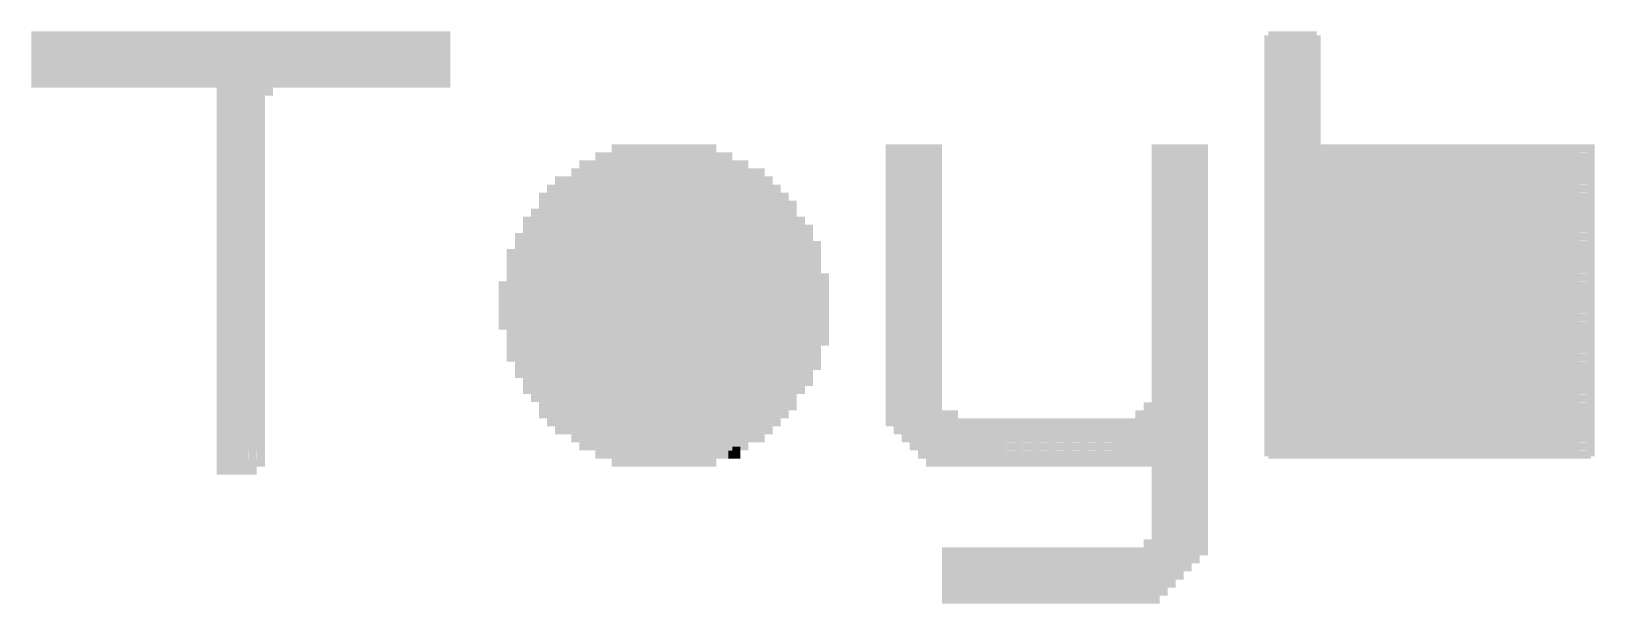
# Model space of a CAD drawing. Extents: x -22 to 154, y -114 to 23.
# Drawn here: x 7.06 to 16.91, y -40.49 to -36.88 of the extents above; entities that cross this region are included whole.
import ezdxf

# ---------------------------------------------------------------- set-up
doc = ezdxf.new("R2010")
doc.units = 0
doc.header["$MEASUREMENT"] = 0
doc.layers.add('PG_SILKSCREEN_TOP', color=7, linetype='CONTINUOUS')

msp = doc.modelspace()

# ---------------------------------------------------------------- linework, layer by layer
at = {"layer": 'PG_SILKSCREEN_TOP', "const_width": 0.050038}
for points in [[(9.62152, -37.211), (9.67232, -37.211), (9.67232, -36.9062), (7.08152, -36.9062), (7.08152, -37.211), (9.62152, -37.211), (9.62152, -36.9062)], [(7.08152, -36.957), (9.67232, -36.957)], [(7.13232, -37.211), (7.13232, -36.9062)], [(7.18312, -37.211), (7.18312, -36.9062)], [(7.23392, -37.211), (7.23392, -36.9062)], [(7.28472, -37.211), (7.28472, -36.9062)], [(7.33552, -37.211), (7.33552, -36.9062)], [(7.38632, -37.211), (7.38632, -36.9062)], [(7.43712, -37.211), (7.43712, -36.9062)], [(7.48792, -37.211), (7.48792, -36.9062)], [(7.53872, -37.211), (7.53872, -36.9062)], [(7.58952, -37.211), (7.58952, -36.9062)], [(7.64032, -37.211), (7.64032, -36.9062)], [(7.69112, -37.211), (7.69112, -36.9062)], [(7.74192, -37.211), (7.74192, -36.9062)], [(7.79272, -37.211), (7.79272, -36.9062)], [(7.84352, -37.211), (7.84352, -36.9062)], [(7.89432, -37.211), (7.89432, -36.9062)], [(7.94512, -37.211), (7.94512, -36.9062)], [(7.99592, -37.211), (7.99592, -36.9062)], [(8.04672, -37.211), (8.04672, -36.9062)], [(8.09752, -37.211), (8.09752, -36.9062)], [(8.14832, -37.211), (8.14832, -36.9062)], [(8.19912, -37.211), (8.19912, -36.9062)], [(8.24992, -37.2618), (8.55472, -37.2618), (8.55472, -36.9062)], [(8.24992, -36.9062), (8.24992, -39.5986), (8.50392, -39.5986), (8.50392, -36.9062)], [(8.30072, -39.6494), (8.30072, -36.9062)], [(8.35152, -39.6494), (8.35152, -36.9062)], [(8.40232, -39.6494), (8.40232, -36.9062)], [(8.45312, -39.5986), (8.45312, -36.9062)], [(8.60552, -37.211), (8.60552, -36.9062)], [(8.65632, -37.211), (8.65632, -36.9062)], [(8.70712, -37.211), (8.70712, -36.9062)], [(8.75792, -37.211), (8.75792, -36.9062)], [(8.80872, -37.211), (8.80872, -36.9062)], [(8.85952, -37.211), (8.85952, -36.9062)], [(8.91032, -37.211), (8.91032, -36.9062)], [(8.96112, -37.211), (8.96112, -36.9062)], [(9.01192, -37.211), (9.01192, -36.9062)], [(9.06272, -37.211), (9.06272, -36.9062)], [(9.11352, -37.211), (9.11352, -36.9062)], [(9.16432, -37.211), (9.16432, -36.9062)], [(9.21512, -37.211), (9.21512, -36.9062)], [(9.26592, -37.211), (9.26592, -36.9062)], [(9.31672, -37.211), (9.31672, -36.9062)], [(9.36752, -37.211), (9.36752, -36.9062)], [(9.41832, -37.211), (9.41832, -36.9062)], [(9.46912, -37.211), (9.46912, -36.9062)], [(9.51992, -37.211), (9.51992, -36.9062)], [(9.57072, -37.211), (9.57072, -36.9062)], [(15.15872, -36.9062), (14.85392, -36.9062)], [(14.85392, -36.9062), (14.85392, -39.558722)], [(14.85392, -36.957), (15.15872, -36.957)], [(14.90472, -36.9062), (14.90472, -39.558722)], [(14.95552, -36.9062), (14.95552, -39.558722)], [(15.00632, -36.9062), (15.00632, -39.558722)], [(15.05712, -36.9062), (15.05712, -39.558722)], [(15.10792, -36.9062), (15.10792, -39.558722)], [(15.15872, -36.9062), (15.15872, -39.558722)], [(7.08152, -37.0078), (9.67232, -37.0078)], [(7.08152, -37.0586), (9.67232, -37.0586)], [(14.85392, -37.0078), (15.15872, -37.0078)], [(14.85392, -37.0586), (15.15872, -37.0586)], [(7.08152, -37.1094), (9.67232, -37.1094)], [(7.08152, -37.1602), (9.67232, -37.1602)], [(14.85392, -37.1094), (15.15872, -37.1094)], [(14.85392, -37.1602), (15.15872, -37.1602)], [(14.85392, -37.211), (15.15872, -37.211)], [(14.85392, -37.2618), (15.15872, -37.2618)], [(8.24992, -37.3126), (8.50392, -37.3126)], [(8.24992, -37.3634), (8.50392, -37.3634)], [(14.85392, -37.3126), (15.15872, -37.3126)], [(14.85392, -37.3634), (15.15872, -37.3634)], [(8.24992, -37.4142), (8.50392, -37.4142)], [(8.24992, -37.465), (8.50392, -37.465)], [(14.85392, -37.4142), (15.15872, -37.4142)], [(14.85392, -37.465), (15.15872, -37.465)], [(8.24992, -37.5158), (8.50392, -37.5158)], [(8.24992, -37.5666), (8.50392, -37.5666)], [(14.85392, -37.5158), (15.15872, -37.5158)], [(14.85392, -37.5666), (15.15872, -37.5666)], [(8.24992, -37.6174), (8.50392, -37.6174)], [(8.24992, -37.6682), (8.50392, -37.6682)], [(10.07872, -38.8366), (10.73912, -38.8366), (10.73912, -38.7858), (11.34872, -38.7858), (11.34872, -38.8366), (11.45032, -38.8366), (11.45032, -38.8874), (11.55192, -38.8874), (11.55192, -38.9382), (11.65352, -38.9382), (11.65352, -38.989), (11.70432, -38.989), (11.70432, -39.0398), (11.75512, -39.0398), (11.75512, -39.0906), (11.80592, -39.0906), (11.80592, -39.1414), (11.90752, -39.1414), (11.90752, -39.0906), (11.95832, -39.0906), (11.95832, -38.1254), (11.90752, -38.1254), (11.90752, -38.0746), (11.85672, -38.0746), (11.85672, -37.973), (11.80592, -37.973), (11.80592, -37.9222), (11.75512, -37.9222), (11.75512, -37.8714), (11.70432, -37.8714), (11.70432, -37.8206), (11.65352, -37.8206), (11.65352, -37.7698), (11.55192, -37.7698), (11.55192, -37.719), (11.45032, -37.719), (11.45032, -37.6682), (11.34872, -37.6682), (11.34872, -37.6174), (10.73912, -37.6174), (10.73912, -37.6682), (10.63752, -37.6682), (10.63752, -37.719), (10.53592, -37.719), (10.53592, -37.7698), (10.48512, -37.7698), (10.48512, -37.8206), (10.38352, -37.8206), (10.38352, -37.8714), (10.33272, -37.8714), (10.33272, -37.9222), (10.28192, -37.9222), (10.28192, -38.0238), (10.23112, -38.0238), (10.23112, -38.0746), (10.18032, -38.0746), (10.18032, -39.1414), (10.23112, -39.1414), (10.23112, -39.1922), (10.73912, -39.1922), (10.73912, -39.1414), (11.34872, -39.1414), (11.34872, -39.1922), (11.45032, -39.1922), (11.45032, -39.243), (11.55192, -39.243), (11.55192, -39.2938), (11.65352, -39.2938), (11.65352, -39.3446), (11.70432, -39.3446), (11.70432, -39.2938), (11.65352, -39.2938), (11.65352, -39.243), (11.55192, -39.243), (11.55192, -39.1922), (11.45032, -39.1922), (11.45032, -39.1414), (11.34872, -39.1414), (11.34872, -39.0906), (10.73912, -39.0906), (10.73912, -39.1414), (10.23112, -39.1414), (10.23112, -38.735), (10.12952, -38.735), (10.12952, -38.6842), (10.23112, -38.6842), (10.23112, -38.6334), (10.28192, -38.6334), (10.28192, -38.5826), (10.33272, -38.5826), (10.33272, -38.5318), (10.38352, -38.5318), (10.38352, -38.481), (10.48512, -38.481), (10.48512, -38.4302), (10.53592, -38.4302), (10.53592, -38.3794), (10.63752, -38.3794), (10.63752, -38.3286), (10.73912, -38.3286), (10.73912, -38.2778), (11.34872, -38.2778), (11.34872, -38.3286), (11.45032, -38.3286), (11.45032, -38.3794), (11.55192, -38.3794), (11.55192, -38.4302), (11.65352, -38.4302), (11.65352, -38.481), (11.70432, -38.481), (11.70432, -38.5318), (11.75512, -38.5318), (11.75512, -38.5826), (11.80592, -38.5826), (11.80592, -38.6334), (11.90752, -38.6334), (11.90752, -38.6842), (12.05992, -38.6842)], [(11.85672, -38.0238), (11.80592, -38.0238), (11.80592, -37.973), (11.75512, -37.973), (11.75512, -37.9222), (11.70432, -37.9222), (11.70432, -37.8714), (11.65352, -37.8714), (11.65352, -37.8206), (11.55192, -37.8206), (11.55192, -37.7698), (11.45032, -37.7698), (11.45032, -37.719), (11.34872, -37.719), (11.34872, -37.6682), (10.73912, -37.6682), (10.73912, -37.719), (10.63752, -37.719), (10.63752, -37.7698), (10.53592, -37.7698), (10.53592, -37.8206), (10.48512, -37.8206), (10.48512, -37.8714), (10.38352, -37.8714), (10.38352, -37.9222), (10.33272, -37.9222), (10.33272, -37.973), (10.28192, -37.973)], [(11.95832, -38.227), (12.00912, -38.227), (12.00912, -38.989), (11.90752, -38.989), (11.90752, -38.9382), (11.80592, -38.9382), (11.80592, -38.8874), (11.75512, -38.8874), (11.75512, -38.8366), (11.70432, -38.8366), (11.70432, -38.7858), (11.65352, -38.7858), (11.65352, -38.735), (11.55192, -38.735), (11.55192, -38.6842), (11.45032, -38.6842), (11.45032, -38.6334), (11.34872, -38.6334), (11.34872, -38.5826), (10.73912, -38.5826), (10.73912, -38.6334), (10.63752, -38.6334), (10.63752, -38.6842), (10.53592, -38.6842), (10.53592, -38.735), (10.63752, -38.735), (10.63752, -39.497), (10.73912, -39.497), (10.73912, -39.5986), (11.29792, -39.5986), (11.29792, -37.6174)], [(10.68832, -39.5478), (10.68832, -37.6682)], [(10.78992, -39.5986), (10.78992, -37.6174)], [(10.84072, -39.5986), (10.84072, -37.6174)], [(10.89152, -39.5986), (10.89152, -37.6174)], [(10.94232, -39.5986), (10.94232, -37.6174)], [(10.99312, -39.5986), (10.99312, -37.6174)], [(11.04392, -39.5986), (11.04392, -37.6174)], [(11.09472, -39.5986), (11.09472, -37.6174)], [(11.14552, -39.5986), (11.14552, -37.6174)], [(11.19632, -39.5986), (11.19632, -37.6174)], [(11.24712, -39.5986), (11.24712, -37.6174)], [(11.39952, -39.5478), (11.39952, -37.6682)], [(12.46632, -37.6682), (12.77112, -37.6682), (12.77112, -37.6174), (12.46632, -37.6174), (12.46632, -39.3446), (12.51712, -39.3446), (12.51712, -39.3954), (12.56792, -39.3954), (12.56792, -39.4462), (12.61872, -39.4462), (12.61872, -39.497), (12.66952, -39.497), (12.66952, -39.5478), (12.72032, -39.5478), (12.72032, -39.5986), (14.14272, -39.5986), (14.14272, -39.5478), (14.44752, -39.5478)], [(12.51712, -37.6174), (12.51712, -39.3446), (12.77112, -39.3446), (12.77112, -39.3954), (12.87272, -39.3954), (12.87272, -39.4462), (14.04112, -39.4462), (14.04112, -39.3954), (14.14272, -39.3954), (14.14272, -39.3446), (14.44752, -39.3446)], [(12.56792, -37.6174), (12.56792, -39.3954), (12.77112, -39.3954), (12.77112, -39.4462), (12.87272, -39.4462), (12.87272, -39.497), (14.04112, -39.497), (14.04112, -39.4462), (14.14272, -39.4462), (14.14272, -39.3954), (14.44752, -39.3954)], [(12.61872, -37.6174), (12.61872, -39.4462), (12.77112, -39.4462), (12.77112, -39.497), (12.87272, -39.497), (12.87272, -39.5478), (14.04112, -39.5478), (14.04112, -39.497), (14.14272, -39.497), (14.14272, -39.4462), (14.44752, -39.4462)], [(12.87272, -39.5986), (12.87272, -39.5478), (12.77112, -39.5478), (12.77112, -39.497), (12.66952, -39.497), (12.66952, -37.6174)], [(12.77112, -39.5986), (12.77112, -39.5478), (12.72032, -39.5478), (12.72032, -37.6174)], [(12.77112, -39.243), (12.77112, -37.6682)], [(12.82192, -40.2082), (14.09192, -40.2082), (14.09192, -40.1574), (14.39672, -40.1574), (14.39672, -37.6174)], [(12.82192, -40.259), (14.09192, -40.259), (14.09192, -40.2082), (14.34592, -40.2082), (14.34592, -37.6174)], [(12.82192, -40.3098), (14.24432, -40.3098), (14.24432, -37.6174)], [(12.82192, -40.3606), (14.19352, -40.3606), (14.19352, -37.6174)], [(14.44752, -40.1066), (14.09192, -40.1066), (14.09192, -40.1574), (12.82192, -40.1574), (12.82192, -40.4622), (14.14272, -40.4622), (14.14272, -40.4114), (14.19352, -40.4114), (14.19352, -40.3606), (14.24432, -40.3606), (14.24432, -40.3098), (14.29512, -40.3098), (14.29512, -40.259), (14.34592, -40.259), (14.34592, -40.2082), (14.39672, -40.2082), (14.39672, -40.1574), (14.44752, -40.1574), (14.44752, -37.6174), (14.14272, -37.6174), (14.14272, -37.6682)], [(14.09192, -40.4622), (14.09192, -40.259), (14.29512, -40.259), (14.29512, -37.6174)], [(14.09192, -39.2938), (14.09192, -39.243), (14.14272, -39.243), (14.14272, -37.6682), (14.19352, -37.6682)], [(14.19352, -37.6682), (14.44752, -37.6682)], [(14.85392, -37.6682), (16.88592, -37.6682), (16.88592, -37.6174), (14.85392, -37.6174)], [(15.20952, -37.6174), (15.20952, -39.558722)], [(15.26032, -37.6174), (15.26032, -39.558722)], [(15.31112, -37.6174), (15.31112, -39.558722)], [(15.36192, -37.6174), (15.36192, -39.558722)], [(15.41272, -37.6174), (15.41272, -39.558722)], [(15.46352, -37.6174), (15.46352, -39.558722)], [(15.51432, -37.6174), (15.51432, -39.558722)], [(15.56512, -37.6174), (15.56512, -39.558722)], [(15.61592, -37.6174), (15.61592, -39.558722)], [(15.66672, -37.6174), (15.66672, -39.558722)], [(15.71752, -37.6174), (15.71752, -39.558722)], [(15.76832, -37.6174), (15.76832, -39.558722)], [(15.81912, -37.6174), (15.81912, -39.558722)], [(15.86992, -37.6174), (15.86992, -39.558722)], [(15.92072, -37.6174), (15.92072, -39.558722)], [(15.97152, -37.6174), (15.97152, -39.558722)], [(16.02232, -37.6174), (16.02232, -39.558722)], [(16.07312, -37.6174), (16.07312, -39.558722)], [(16.12392, -37.6174), (16.12392, -39.558722)], [(16.17472, -37.6174), (16.17472, -39.558722)], [(16.22552, -37.6174), (16.22552, -39.558722)], [(16.27632, -37.6174), (16.27632, -39.558722)], [(16.32712, -37.6174), (16.32712, -39.558722)], [(16.37792, -37.6174), (16.37792, -39.558722)], [(16.42872, -37.6174), (16.42872, -39.558722)], [(16.47952, -37.6174), (16.47952, -39.558722)], [(16.53032, -37.6174), (16.53032, -39.558722)], [(16.58112, -37.6174), (16.58112, -39.558722)], [(16.63192, -37.6174), (16.63192, -39.558722)], [(16.68272, -37.6174), (16.68272, -39.558722)], [(16.73352, -37.6174), (16.73352, -39.558722)], [(16.78432, -37.6174), (16.78432, -39.558722)], [(16.88592, -37.6682), (16.88592, -39.558722)], [(8.24992, -37.719), (8.50392, -37.719)], [(10.02792, -38.5318), (10.02792, -38.481), (10.12952, -38.481), (10.12952, -38.4302), (10.23112, -38.4302), (10.23112, -38.3794), (10.28192, -38.3794), (10.28192, -38.3286), (10.33272, -38.3286), (10.33272, -38.2778), (10.38352, -38.2778), (10.38352, -38.227), (10.48512, -38.227), (10.48512, -38.1762), (10.53592, -38.1762), (10.53592, -38.1254), (10.63752, -38.1254), (10.63752, -38.0746), (10.73912, -38.0746), (10.73912, -38.0238), (11.34872, -38.0238), (11.34872, -38.0746), (11.45032, -38.0746), (11.45032, -38.1254), (11.55192, -38.1254), (11.55192, -38.1762), (11.65352, -38.1762), (11.65352, -38.227), (11.70432, -38.227), (11.70432, -38.2778), (11.75512, -38.2778), (11.75512, -38.3286), (11.80592, -38.3286), (11.80592, -38.3794), (11.90752, -38.3794), (11.90752, -38.4302), (12.05992, -38.4302), (12.05992, -38.8366), (11.90752, -38.8366), (11.90752, -38.7858), (11.80592, -38.7858), (11.80592, -38.735), (11.75512, -38.735), (11.75512, -38.6842), (11.70432, -38.6842), (11.70432, -38.6334), (11.65352, -38.6334), (11.65352, -38.5826), (11.55192, -38.5826), (11.55192, -38.5318), (11.45032, -38.5318), (11.45032, -38.481), (11.34872, -38.481), (11.34872, -38.4302), (10.73912, -38.4302), (10.73912, -38.481), (10.63752, -38.481), (10.63752, -38.5318), (10.53592, -38.5318), (10.53592, -38.5826), (10.48512, -38.5826), (10.48512, -38.6334), (10.38352, -38.6334), (10.38352, -38.6842), (10.33272, -38.6842), (10.33272, -38.735), (10.38352, -38.735), (10.38352, -39.3446), (10.73912, -39.3446), (10.73912, -39.2938), (11.34872, -39.2938), (11.34872, -39.3446), (11.45032, -39.3446), (11.45032, -39.3954), (11.55192, -39.3954), (11.55192, -39.4462), (11.65352, -39.4462), (11.65352, -39.3954), (11.70432, -39.3954), (11.70432, -39.3446), (11.75512, -39.3446), (11.75512, -39.2938), (11.80592, -39.2938), (11.80592, -39.243), (11.85672, -39.243), (11.85672, -38.0746), (11.80592, -38.0746), (11.80592, -38.0238), (11.75512, -38.0238), (11.75512, -37.973), (11.70432, -37.973), (11.70432, -37.9222), (11.65352, -37.9222), (11.65352, -37.8714), (11.55192, -37.8714), (11.55192, -37.8206), (11.45032, -37.8206), (11.45032, -37.7698), (11.34872, -37.7698), (11.34872, -37.719), (10.73912, -37.719), (10.73912, -37.7698), (10.63752, -37.7698), (10.63752, -37.8206), (10.53592, -37.8206), (10.53592, -37.8714), (10.48512, -37.8714), (10.48512, -37.9222), (10.38352, -37.9222), (10.38352, -37.973), (10.33272, -37.973), (10.33272, -38.0238), (10.28192, -38.0238), (10.28192, -38.0746), (10.23112, -38.0746), (10.23112, -38.1254), (10.18032, -38.1254)], [(12.00912, -38.9382), (11.90752, -38.9382), (11.90752, -38.8874), (11.80592, -38.8874), (11.80592, -38.8366), (11.75512, -38.8366), (11.75512, -38.7858), (11.70432, -38.7858), (11.70432, -38.735), (11.65352, -38.735), (11.65352, -38.6842), (11.55192, -38.6842), (11.55192, -38.6334), (11.45032, -38.6334), (11.45032, -38.5826), (11.34872, -38.5826), (11.34872, -38.5318), (10.73912, -38.5318), (10.73912, -38.5826), (10.63752, -38.5826), (10.63752, -38.6334), (10.53592, -38.6334), (10.53592, -38.6842), (10.48512, -38.6842), (10.48512, -38.735), (10.53592, -38.735), (10.53592, -39.4462), (10.73912, -39.4462), (10.73912, -39.497), (11.34872, -39.497), (11.34872, -39.5478), (11.45032, -39.5478), (11.45032, -39.497), (11.34872, -39.497), (11.34872, -39.4462), (10.73912, -39.4462), (10.73912, -39.3954), (11.34872, -39.3954), (11.34872, -39.4462), (11.45032, -39.4462), (11.45032, -39.497), (11.50112, -39.497), (11.50112, -37.719)], [(10.58672, -39.497), (10.58672, -37.719)], [(12.46632, -37.719), (12.77112, -37.719)], [(14.14272, -37.719), (14.44752, -37.719)], [(14.85392, -37.719), (16.88592, -37.719)], [(8.24992, -37.7698), (8.50392, -37.7698)], [(8.24992, -37.8206), (8.50392, -37.8206)], [(10.18032, -39.0906), (10.73912, -39.0906), (10.73912, -39.0398), (11.34872, -39.0398), (11.34872, -39.0906), (11.45032, -39.0906), (11.45032, -39.1414), (11.55192, -39.1414), (11.55192, -39.1922), (11.65352, -39.1922), (11.65352, -39.243), (11.70432, -39.243), (11.70432, -39.2938), (11.75512, -39.2938), (11.75512, -39.243), (11.70432, -39.243), (11.70432, -39.1922), (11.65352, -39.1922), (11.65352, -39.1414), (11.55192, -39.1414), (11.55192, -39.0906), (11.45032, -39.0906), (11.45032, -39.0398), (11.34872, -39.0398), (11.34872, -38.989), (10.73912, -38.989), (10.73912, -39.0398), (10.12952, -39.0398), (10.12952, -38.9382), (10.07872, -38.9382), (10.07872, -38.2778), (10.12952, -38.2778), (10.12952, -38.1762), (10.23112, -38.1762), (10.23112, -38.1254), (10.28192, -38.1254), (10.28192, -38.0746), (10.33272, -38.0746), (10.33272, -38.0238), (10.38352, -38.0238), (10.38352, -37.973), (10.48512, -37.973), (10.48512, -37.9222), (10.53592, -37.9222), (10.53592, -37.8714), (10.63752, -37.8714), (10.63752, -37.8206), (10.73912, -37.8206), (10.73912, -37.7698), (11.34872, -37.7698), (11.34872, -37.8206), (11.45032, -37.8206), (11.45032, -37.8714), (11.55192, -37.8714), (11.55192, -37.9222), (11.65352, -37.9222), (11.65352, -37.973), (11.70432, -37.973), (11.70432, -38.0238), (11.75512, -38.0238), (11.75512, -38.0746), (11.80592, -38.0746), (11.80592, -38.1254), (11.90752, -38.1254), (11.90752, -38.1762), (11.95832, -38.1762)], [(10.12952, -38.227), (10.23112, -38.227), (10.23112, -38.1762), (10.28192, -38.1762), (10.28192, -38.1254), (10.33272, -38.1254), (10.33272, -38.0746), (10.38352, -38.0746), (10.38352, -38.0238), (10.48512, -38.0238), (10.48512, -37.973), (10.53592, -37.973), (10.53592, -37.9222), (10.63752, -37.9222), (10.63752, -37.8714), (10.73912, -37.8714), (10.73912, -37.8206), (11.34872, -37.8206), (11.34872, -37.8714), (11.45032, -37.8714), (11.45032, -37.9222), (11.55192, -37.9222), (11.55192, -37.973), (11.65352, -37.973), (11.65352, -38.0238), (11.70432, -38.0238), (11.70432, -38.0746), (11.75512, -38.0746), (11.75512, -38.1254), (11.80592, -38.1254), (11.80592, -38.1762), (11.90752, -38.1762), (11.90752, -38.227), (11.95832, -38.227)], [(10.43432, -39.3954), (10.43432, -37.8206)], [(11.60272, -39.4462), (11.60272, -37.7698)], [(12.46632, -37.7698), (12.77112, -37.7698)], [(12.46632, -37.8206), (12.77112, -37.8206)], [(14.14272, -37.7698), (14.44752, -37.7698)], [(14.14272, -37.8206), (14.44752, -37.8206)], [(14.85392, -37.7698), (16.88592, -37.7698)], [(14.85392, -37.8206), (16.88592, -37.8206)], [(8.24992, -37.8714), (8.50392, -37.8714)], [(8.24992, -37.9222), (8.50392, -37.9222)], [(10.07872, -38.3286), (10.12952, -38.3286), (10.12952, -38.2778), (10.23112, -38.2778), (10.23112, -38.227), (10.28192, -38.227), (10.28192, -38.1762), (10.33272, -38.1762), (10.33272, -38.1254), (10.38352, -38.1254), (10.38352, -38.0746), (10.48512, -38.0746), (10.48512, -38.0238), (10.53592, -38.0238), (10.53592, -37.973), (10.63752, -37.973), (10.63752, -37.9222), (10.73912, -37.9222), (10.73912, -37.8714), (11.34872, -37.8714), (11.34872, -37.9222), (11.45032, -37.9222), (11.45032, -37.973), (11.55192, -37.973), (11.55192, -38.0238), (11.65352, -38.0238), (11.65352, -38.0746), (11.70432, -38.0746), (11.70432, -38.1254), (11.75512, -38.1254), (11.75512, -38.1762), (11.80592, -38.1762), (11.80592, -38.227), (11.90752, -38.227), (11.90752, -38.2778), (12.00912, -38.2778)], [(10.07872, -38.3794), (10.12952, -38.3794), (10.12952, -38.3286), (10.23112, -38.3286), (10.23112, -38.2778), (10.28192, -38.2778), (10.28192, -38.227), (10.33272, -38.227), (10.33272, -38.1762), (10.38352, -38.1762), (10.38352, -38.1254), (10.48512, -38.1254), (10.48512, -38.0746), (10.53592, -38.0746), (10.53592, -38.0238), (10.63752, -38.0238), (10.63752, -37.973), (10.73912, -37.973), (10.73912, -37.9222), (11.34872, -37.9222), (11.34872, -37.973), (11.45032, -37.973), (11.45032, -38.0238), (11.55192, -38.0238), (11.55192, -38.0746), (11.65352, -38.0746), (11.65352, -38.1254), (11.70432, -38.1254), (11.70432, -38.1762), (11.75512, -38.1762), (11.75512, -38.227), (11.80592, -38.227), (11.80592, -38.2778), (11.90752, -38.2778), (11.90752, -38.3286), (12.00912, -38.3286)], [(12.46632, -37.8714), (12.77112, -37.8714)], [(12.46632, -37.9222), (12.77112, -37.9222)], [(14.14272, -37.8714), (14.44752, -37.8714)], [(14.14272, -37.9222), (14.44752, -37.9222)], [(14.85392, -37.8714), (16.88592, -37.8714)], [(14.85392, -37.9222), (16.88592, -37.9222)], [(8.24992, -37.973), (8.50392, -37.973)], [(8.24992, -38.0238), (8.50392, -38.0238)], [(10.07872, -38.4302), (10.12952, -38.4302), (10.12952, -38.3794), (10.23112, -38.3794), (10.23112, -38.3286), (10.28192, -38.3286), (10.28192, -38.2778), (10.33272, -38.2778), (10.33272, -38.227), (10.38352, -38.227), (10.38352, -38.1762), (10.48512, -38.1762), (10.48512, -38.1254), (10.53592, -38.1254), (10.53592, -38.0746), (10.63752, -38.0746), (10.63752, -38.0238), (10.73912, -38.0238), (10.73912, -37.973), (11.34872, -37.973), (11.34872, -38.0238), (11.45032, -38.0238), (11.45032, -38.0746), (11.55192, -38.0746), (11.55192, -38.1254), (11.65352, -38.1254), (11.65352, -38.1762), (11.70432, -38.1762), (11.70432, -38.227), (11.75512, -38.227), (11.75512, -38.2778), (11.80592, -38.2778), (11.80592, -38.3286), (11.90752, -38.3286), (11.90752, -38.3794), (12.00912, -38.3794)], [(12.46632, -37.973), (12.77112, -37.973)], [(12.46632, -38.0238), (12.77112, -38.0238)], [(14.14272, -37.973), (14.44752, -37.973)], [(14.14272, -38.0238), (14.44752, -38.0238)], [(14.85392, -37.973), (16.88592, -37.973)], [(14.85392, -38.0238), (16.88592, -38.0238)], [(8.24992, -38.0746), (8.50392, -38.0746)], [(8.24992, -38.1254), (8.50392, -38.1254)], [(10.02792, -38.5826), (10.02792, -38.5318), (10.12952, -38.5318), (10.12952, -38.481), (10.23112, -38.481), (10.23112, -38.4302), (10.28192, -38.4302), (10.28192, -38.3794), (10.33272, -38.3794), (10.33272, -38.3286), (10.38352, -38.3286), (10.38352, -38.2778), (10.48512, -38.2778), (10.48512, -38.227), (10.53592, -38.227), (10.53592, -38.1762), (10.63752, -38.1762), (10.63752, -38.1254), (10.73912, -38.1254), (10.73912, -38.0746), (11.34872, -38.0746), (11.34872, -38.1254), (11.45032, -38.1254), (11.45032, -38.1762), (11.55192, -38.1762), (11.55192, -38.227), (11.65352, -38.227), (11.65352, -38.2778), (11.70432, -38.2778), (11.70432, -38.3286), (11.75512, -38.3286), (11.75512, -38.3794), (11.80592, -38.3794), (11.80592, -38.4302), (11.90752, -38.4302), (11.90752, -38.481), (12.05992, -38.481)], [(10.02792, -38.6334), (10.02792, -38.5826), (10.12952, -38.5826), (10.12952, -38.5318), (10.23112, -38.5318), (10.23112, -38.481), (10.28192, -38.481), (10.28192, -38.4302), (10.33272, -38.4302), (10.33272, -38.3794), (10.38352, -38.3794), (10.38352, -38.3286), (10.48512, -38.3286), (10.48512, -38.2778), (10.53592, -38.2778), (10.53592, -38.227), (10.63752, -38.227), (10.63752, -38.1762), (10.73912, -38.1762), (10.73912, -38.1254), (11.34872, -38.1254), (11.34872, -38.1762), (11.45032, -38.1762), (11.45032, -38.227), (11.55192, -38.227), (11.55192, -38.2778), (11.65352, -38.2778), (11.65352, -38.3286), (11.70432, -38.3286), (11.70432, -38.3794), (11.75512, -38.3794), (11.75512, -38.4302), (11.80592, -38.4302), (11.80592, -38.481), (11.90752, -38.481), (11.90752, -38.5318), (12.05992, -38.5318)], [(12.46632, -38.0746), (12.77112, -38.0746)], [(12.46632, -38.1254), (12.77112, -38.1254)], [(14.14272, -38.0746), (14.44752, -38.0746)], [(14.14272, -38.1254), (14.44752, -38.1254)], [(14.85392, -38.0746), (16.88592, -38.0746)], [(14.85392, -38.1254), (16.88592, -38.1254)], [(8.24992, -38.1762), (8.50392, -38.1762)], [(8.24992, -38.227), (8.50392, -38.227)], [(10.12952, -38.989), (10.73912, -38.989), (10.73912, -38.9382), (11.34872, -38.9382), (11.34872, -38.989), (11.45032, -38.989), (11.45032, -39.0398), (11.55192, -39.0398), (11.55192, -39.0906), (11.65352, -39.0906), (11.65352, -39.1414), (11.70432, -39.1414), (11.70432, -39.1922), (11.75512, -39.1922), (11.75512, -39.243), (11.80592, -39.243), (11.80592, -39.1922), (11.75512, -39.1922), (11.75512, -39.1414), (11.70432, -39.1414), (11.70432, -39.0906), (11.65352, -39.0906), (11.65352, -39.0398), (11.55192, -39.0398), (11.55192, -38.989), (11.45032, -38.989), (11.45032, -38.9382), (11.34872, -38.9382), (11.34872, -38.8874), (10.73912, -38.8874), (10.73912, -38.9382), (10.12952, -38.9382), (10.12952, -38.735), (10.02792, -38.735), (10.02792, -38.6334), (10.12952, -38.6334), (10.12952, -38.5826), (10.23112, -38.5826), (10.23112, -38.5318), (10.28192, -38.5318), (10.28192, -38.481), (10.33272, -38.481), (10.33272, -38.4302), (10.38352, -38.4302), (10.38352, -38.3794), (10.48512, -38.3794), (10.48512, -38.3286), (10.53592, -38.3286), (10.53592, -38.2778), (10.63752, -38.2778), (10.63752, -38.227), (10.73912, -38.227), (10.73912, -38.1762), (11.34872, -38.1762), (11.34872, -38.227), (11.45032, -38.227), (11.45032, -38.2778), (11.55192, -38.2778), (11.55192, -38.3286), (11.65352, -38.3286), (11.65352, -38.3794), (11.70432, -38.3794), (11.70432, -38.4302), (11.75512, -38.4302), (11.75512, -38.481), (11.80592, -38.481), (11.80592, -38.5318), (11.90752, -38.5318), (11.90752, -38.5826), (12.05992, -38.5826)], [(10.02792, -38.6842), (10.12952, -38.6842), (10.12952, -38.6334), (10.23112, -38.6334), (10.23112, -38.5826), (10.28192, -38.5826), (10.28192, -38.5318), (10.33272, -38.5318), (10.33272, -38.481), (10.38352, -38.481), (10.38352, -38.4302), (10.48512, -38.4302), (10.48512, -38.3794), (10.53592, -38.3794), (10.53592, -38.3286), (10.63752, -38.3286), (10.63752, -38.2778), (10.73912, -38.2778), (10.73912, -38.227), (11.34872, -38.227), (11.34872, -38.2778), (11.45032, -38.2778), (11.45032, -38.3286), (11.55192, -38.3286), (11.55192, -38.3794), (11.65352, -38.3794), (11.65352, -38.4302), (11.70432, -38.4302), (11.70432, -38.481), (11.75512, -38.481), (11.75512, -38.5318), (11.80592, -38.5318), (11.80592, -38.5826), (11.90752, -38.5826), (11.90752, -38.6334), (12.05992, -38.6334)], [(12.46632, -38.1762), (12.77112, -38.1762)], [(12.46632, -38.227), (12.77112, -38.227)], [(14.14272, -38.1762), (14.44752, -38.1762)], [(14.14272, -38.227), (14.44752, -38.227)], [(14.85392, -38.1762), (16.88592, -38.1762)], [(14.85392, -38.227), (16.88592, -38.227)], [(8.24992, -38.2778), (8.50392, -38.2778)], [(8.24992, -38.3286), (8.50392, -38.3286)], [(11.29792, -39.5986), (11.34872, -39.5986), (11.34872, -39.5478), (10.63752, -39.5478), (10.63752, -39.497), (10.53592, -39.497), (10.53592, -39.4462), (10.48512, -39.4462), (10.48512, -39.3954), (10.38352, -39.3954), (10.38352, -39.3446), (10.33272, -39.3446), (10.33272, -39.2938), (10.28192, -39.2938), (10.28192, -38.735), (10.23112, -38.735), (10.23112, -38.6842), (10.28192, -38.6842), (10.28192, -38.6334), (10.33272, -38.6334), (10.33272, -38.5826), (10.38352, -38.5826), (10.38352, -38.5318), (10.48512, -38.5318), (10.48512, -38.481), (10.53592, -38.481), (10.53592, -38.4302), (10.63752, -38.4302), (10.63752, -38.3794), (10.73912, -38.3794), (10.73912, -38.3286), (11.34872, -38.3286), (11.34872, -38.3794), (11.45032, -38.3794), (11.45032, -38.4302), (11.55192, -38.4302), (11.55192, -38.481), (11.65352, -38.481), (11.65352, -38.5318), (11.70432, -38.5318), (11.70432, -38.5826), (11.75512, -38.5826), (11.75512, -38.6334), (11.80592, -38.6334), (11.80592, -38.6842), (11.90752, -38.6842), (11.90752, -38.735), (12.05992, -38.735)], [(12.46632, -38.2778), (12.77112, -38.2778)], [(12.46632, -38.3286), (12.77112, -38.3286)], [(14.14272, -38.2778), (14.44752, -38.2778)], [(14.14272, -38.3286), (14.44752, -38.3286)], [(14.85392, -38.2778), (16.88592, -38.2778)], [(14.85392, -38.3286), (16.88592, -38.3286)], [(8.24992, -38.3794), (8.50392, -38.3794)], [(8.24992, -38.4302), (8.50392, -38.4302)], [(12.05992, -38.7858), (11.90752, -38.7858), (11.90752, -38.735), (11.80592, -38.735), (11.80592, -38.6842), (11.75512, -38.6842), (11.75512, -38.6334), (11.70432, -38.6334), (11.70432, -38.5826), (11.65352, -38.5826), (11.65352, -38.5318), (11.55192, -38.5318), (11.55192, -38.481), (11.45032, -38.481), (11.45032, -38.4302), (11.34872, -38.4302), (11.34872, -38.3794), (10.73912, -38.3794), (10.73912, -38.4302), (10.63752, -38.4302), (10.63752, -38.481), (10.53592, -38.481), (10.53592, -38.5318), (10.48512, -38.5318), (10.48512, -38.5826), (10.38352, -38.5826), (10.38352, -38.6334), (10.33272, -38.6334), (10.33272, -38.6842), (10.28192, -38.6842), (10.28192, -38.735), (10.33272, -38.735), (10.33272, -39.2938), (10.73912, -39.2938), (10.73912, -39.243), (11.34872, -39.243), (11.34872, -39.2938), (11.45032, -39.2938), (11.45032, -39.3446), (11.55192, -39.3446), (11.55192, -39.3954), (11.65352, -39.3954), (11.65352, -39.3446), (11.55192, -39.3446), (11.55192, -39.2938), (11.45032, -39.2938), (11.45032, -39.243), (11.34872, -39.243), (11.34872, -39.1922), (10.73912, -39.1922), (10.73912, -39.243), (10.28192, -39.243)], [(12.46632, -38.3794), (12.77112, -38.3794)], [(12.46632, -38.4302), (12.77112, -38.4302)], [(14.14272, -38.3794), (14.44752, -38.3794)], [(14.14272, -38.4302), (14.44752, -38.4302)], [(14.85392, -38.3794), (16.88592, -38.3794)], [(14.85392, -38.4302), (16.88592, -38.4302)], [(8.24992, -38.481), (8.50392, -38.481)], [(8.24992, -38.5318), (8.50392, -38.5318)], [(11.50112, -39.497), (11.55192, -39.497), (11.55192, -39.4462), (11.45032, -39.4462), (11.45032, -39.3954), (11.34872, -39.3954), (11.34872, -39.3446), (10.73912, -39.3446), (10.73912, -39.3954), (10.48512, -39.3954), (10.48512, -38.735), (10.38352, -38.735), (10.38352, -38.6842), (10.48512, -38.6842), (10.48512, -38.6334), (10.53592, -38.6334), (10.53592, -38.5826), (10.63752, -38.5826), (10.63752, -38.5318), (10.73912, -38.5318), (10.73912, -38.481), (11.34872, -38.481), (11.34872, -38.5318), (11.45032, -38.5318), (11.45032, -38.5826), (11.55192, -38.5826), (11.55192, -38.6334), (11.65352, -38.6334), (11.65352, -38.6842), (11.70432, -38.6842), (11.70432, -38.735), (11.75512, -38.735), (11.75512, -38.7858), (11.80592, -38.7858), (11.80592, -38.8366), (11.90752, -38.8366), (11.90752, -38.8874), (12.00912, -38.8874)], [(12.46632, -38.481), (12.77112, -38.481)], [(12.46632, -38.5318), (12.77112, -38.5318)], [(14.14272, -38.481), (14.44752, -38.481)], [(14.14272, -38.5318), (14.44752, -38.5318)], [(14.85392, -38.481), (16.88592, -38.481)], [(14.85392, -38.5318), (16.88592, -38.5318)], [(8.24992, -38.5826), (8.50392, -38.5826)], [(8.24992, -38.6334), (8.50392, -38.6334)], [(11.95832, -39.0398), (11.90752, -39.0398), (11.90752, -38.989), (11.80592, -38.989), (11.80592, -38.9382), (11.75512, -38.9382), (11.75512, -38.8874), (11.70432, -38.8874), (11.70432, -38.8366), (11.65352, -38.8366), (11.65352, -38.7858), (11.55192, -38.7858), (11.55192, -38.735), (11.45032, -38.735), (11.45032, -38.6842), (11.34872, -38.6842), (11.34872, -38.6334), (10.73912, -38.6334), (10.73912, -38.6842), (10.63752, -38.6842), (10.63752, -38.735), (10.73912, -38.735), (10.73912, -38.7858), (10.07872, -38.7858)], [(12.46632, -38.5826), (12.77112, -38.5826)], [(12.46632, -38.6334), (12.77112, -38.6334)], [(14.14272, -38.5826), (14.44752, -38.5826)], [(14.14272, -38.6334), (14.44752, -38.6334)], [(14.85392, -38.5826), (16.88592, -38.5826)], [(14.85392, -38.6334), (16.88592, -38.6334)], [(8.24992, -38.6842), (8.50392, -38.6842)], [(8.24992, -38.735), (8.50392, -38.735)], [(11.90752, -39.0906), (11.90752, -39.0398), (11.80592, -39.0398), (11.80592, -38.989), (11.75512, -38.989), (11.75512, -38.9382), (11.70432, -38.9382), (11.70432, -38.8874), (11.65352, -38.8874), (11.65352, -38.8366), (11.55192, -38.8366), (11.55192, -38.7858), (11.45032, -38.7858), (11.45032, -38.735), (11.34872, -38.735), (11.34872, -38.6842), (10.73912, -38.6842), (10.73912, -38.735), (11.34872, -38.735), (11.34872, -38.7858), (11.45032, -38.7858), (11.45032, -38.8366), (11.55192, -38.8366), (11.55192, -38.8874), (11.65352, -38.8874), (11.65352, -38.9382), (11.70432, -38.9382), (11.70432, -38.989), (11.75512, -38.989), (11.75512, -39.0398), (11.80592, -39.0398), (11.80592, -39.0906), (11.90752, -39.0906)], [(12.46632, -38.6842), (12.77112, -38.6842)], [(12.46632, -38.735), (12.77112, -38.735)], [(14.14272, -38.6842), (14.44752, -38.6842)], [(14.14272, -38.735), (14.44752, -38.735)], [(14.85392, -38.6842), (16.88592, -38.6842)], [(14.85392, -38.735), (16.88592, -38.735)], [(8.24992, -38.7858), (8.50392, -38.7858)], [(8.24992, -38.8366), (8.50392, -38.8366)], [(11.85672, -39.1922), (11.80592, -39.1922), (11.80592, -39.1414), (11.75512, -39.1414), (11.75512, -39.0906), (11.70432, -39.0906), (11.70432, -39.0398), (11.65352, -39.0398), (11.65352, -38.989), (11.55192, -38.989), (11.55192, -38.9382), (11.45032, -38.9382), (11.45032, -38.8874), (11.34872, -38.8874), (11.34872, -38.8366), (10.73912, -38.8366), (10.73912, -38.8874), (10.07872, -38.8874)], [(12.46632, -38.7858), (12.77112, -38.7858)], [(12.46632, -38.8366), (12.77112, -38.8366)], [(14.14272, -38.7858), (14.44752, -38.7858)], [(14.14272, -38.8366), (14.44752, -38.8366)], [(14.85392, -38.7858), (16.88592, -38.7858)], [(14.85392, -38.8366), (16.88592, -38.8366)], [(8.24992, -38.8874), (8.50392, -38.8874)], [(8.24992, -38.9382), (8.50392, -38.9382)], [(12.46632, -38.8874), (12.77112, -38.8874)], [(12.46632, -38.9382), (12.77112, -38.9382)], [(14.14272, -38.8874), (14.44752, -38.8874)], [(14.14272, -38.9382), (14.44752, -38.9382)], [(14.85392, -38.8874), (16.88592, -38.8874)], [(14.85392, -38.9382), (16.88592, -38.9382)], [(8.24992, -38.989), (8.50392, -38.989)], [(8.24992, -39.0398), (8.50392, -39.0398)], [(12.46632, -38.989), (12.77112, -38.989)], [(12.46632, -39.0398), (12.77112, -39.0398)], [(14.14272, -38.989), (14.44752, -38.989)], [(14.14272, -39.0398), (14.44752, -39.0398)], [(14.85392, -38.989), (16.88592, -38.989)], [(14.85392, -39.0398), (16.88592, -39.0398)], [(8.24992, -39.0906), (8.50392, -39.0906)], [(8.24992, -39.1414), (8.50392, -39.1414)], [(12.46632, -39.0906), (12.77112, -39.0906)], [(12.46632, -39.1414), (12.77112, -39.1414)], [(14.14272, -39.0906), (14.44752, -39.0906)], [(14.14272, -39.1414), (14.44752, -39.1414)], [(14.85392, -39.0906), (16.88592, -39.0906)], [(14.85392, -39.1414), (16.88592, -39.1414)], [(8.24992, -39.1922), (8.50392, -39.1922)], [(8.24992, -39.243), (8.50392, -39.243)], [(12.46632, -39.1922), (12.77112, -39.1922)], [(12.46632, -39.243), (12.77112, -39.243), (12.77112, -39.2938), (12.87272, -39.2938), (12.87272, -39.3446), (14.04112, -39.3446), (14.04112, -39.2938), (14.14272, -39.2938), (14.14272, -39.243), (14.44752, -39.243)], [(14.14272, -39.1922), (14.44752, -39.1922)], [(14.85392, -39.1922), (16.88592, -39.1922)], [(14.85392, -39.243), (16.88592, -39.243)], [(8.24992, -39.2938), (8.50392, -39.2938)], [(12.46632, -39.2938), (12.77112, -39.2938), (12.77112, -39.3446), (12.87272, -39.3446), (12.87272, -39.3954), (14.04112, -39.3954), (14.04112, -39.3446), (14.14272, -39.3446), (14.14272, -39.2938), (14.44752, -39.2938)], [(12.82192, -39.5986), (12.82192, -39.2938)], [(14.09192, -39.5986), (14.09192, -39.2938)], [(14.85392, -39.2938), (16.88592, -39.2938)], [(8.24992, -39.3446), (8.50392, -39.3446)], [(8.24992, -39.3954), (8.50392, -39.3954)], [(12.92352, -39.5986), (12.92352, -39.3446)], [(12.97432, -39.5986), (12.97432, -39.3446)], [(13.02512, -39.5986), (13.02512, -39.3446)], [(13.07592, -39.5986), (13.07592, -39.3446)], [(13.12672, -39.5986), (13.12672, -39.3446)], [(13.17752, -39.5986), (13.17752, -39.3446)], [(13.27912, -39.5986), (13.27912, -39.3446)], [(13.38072, -39.5986), (13.38072, -39.3446)], [(13.48232, -39.5986), (13.48232, -39.3446)], [(13.58392, -39.5986), (13.58392, -39.3446)], [(13.68552, -39.5986), (13.68552, -39.3446)], [(13.78712, -39.5986), (13.78712, -39.3446)], [(13.88872, -39.5986), (13.88872, -39.3446)], [(13.93952, -39.5986), (13.93952, -39.3446)], [(13.99032, -39.5986), (13.99032, -39.3446)], [(14.85392, -39.3446), (16.88592, -39.3446)], [(14.85392, -39.3954), (16.88592, -39.3954)], [(8.24992, -39.4462), (8.50392, -39.4462)], [(8.24992, -39.497), (8.50392, -39.497)], [(11.45032, -39.5478), (11.50112, -39.5478), (11.50112, -39.497)], [(14.04112, -39.5986), (14.04112, -39.5478), (14.14272, -39.5478), (14.14272, -39.497), (14.44752, -39.497)], [(14.85392, -39.4462), (16.88592, -39.4462)], [(14.85392, -39.497), (16.88592, -39.497)], [(8.24992, -39.5986), (8.24992, -39.6494), (8.45312, -39.6494), (8.45312, -39.5986)], [(14.14272, -39.6494), (14.14272, -39.5986), (14.44752, -39.5986)], [(14.85392, -39.5478), (16.88592, -39.5478)], [(14.14272, -39.7002), (14.14272, -39.6494), (14.44752, -39.6494)], [(14.14272, -40.1066), (14.14272, -39.7002), (14.19352, -39.7002)], [(14.19352, -39.7002), (14.44752, -39.7002)], [(14.14272, -39.751), (14.44752, -39.751)], [(14.14272, -39.8018), (14.44752, -39.8018)], [(14.14272, -39.8526), (14.44752, -39.8526)], [(14.14272, -39.9034), (14.44752, -39.9034)], [(14.14272, -39.9542), (14.44752, -39.9542)], [(14.14272, -40.005), (14.44752, -40.005)], [(12.82192, -40.4114), (14.14272, -40.4114), (14.14272, -40.1066)], [(14.14272, -40.0558), (14.44752, -40.0558)], [(12.87272, -40.4622), (12.87272, -40.1574)], [(12.92352, -40.4622), (12.92352, -40.1574)], [(12.97432, -40.4622), (12.97432, -40.1574)], [(13.02512, -40.4622), (13.02512, -40.1574)], [(13.07592, -40.4622), (13.07592, -40.1574)], [(13.12672, -40.4622), (13.12672, -40.1574)], [(13.17752, -40.4622), (13.17752, -40.1574)], [(13.22832, -40.4622), (13.22832, -40.1574)], [(13.27912, -40.4622), (13.27912, -40.1574)], [(13.32992, -40.4622), (13.32992, -40.1574)], [(13.38072, -40.4622), (13.38072, -40.1574)], [(13.43152, -40.4622), (13.43152, -40.1574)], [(13.48232, -40.4622), (13.48232, -40.1574)], [(13.53312, -40.4622), (13.53312, -40.1574)], [(13.58392, -40.4622), (13.58392, -40.1574)], [(13.63472, -40.4622), (13.63472, -40.1574)], [(13.68552, -40.4622), (13.68552, -40.1574)], [(13.73632, -40.4622), (13.73632, -40.1574)], [(13.78712, -40.4622), (13.78712, -40.1574)], [(13.83792, -40.4622), (13.83792, -40.1574)], [(13.88872, -40.4622), (13.88872, -40.1574)], [(13.93952, -40.4622), (13.93952, -40.1574)], [(13.99032, -40.4622), (13.99032, -40.1574)], [(14.04112, -40.4622), (14.04112, -40.1574)]]:
    msp.add_lwpolyline(points, dxfattribs=at)

doc.saveas('drawing.dxf')
